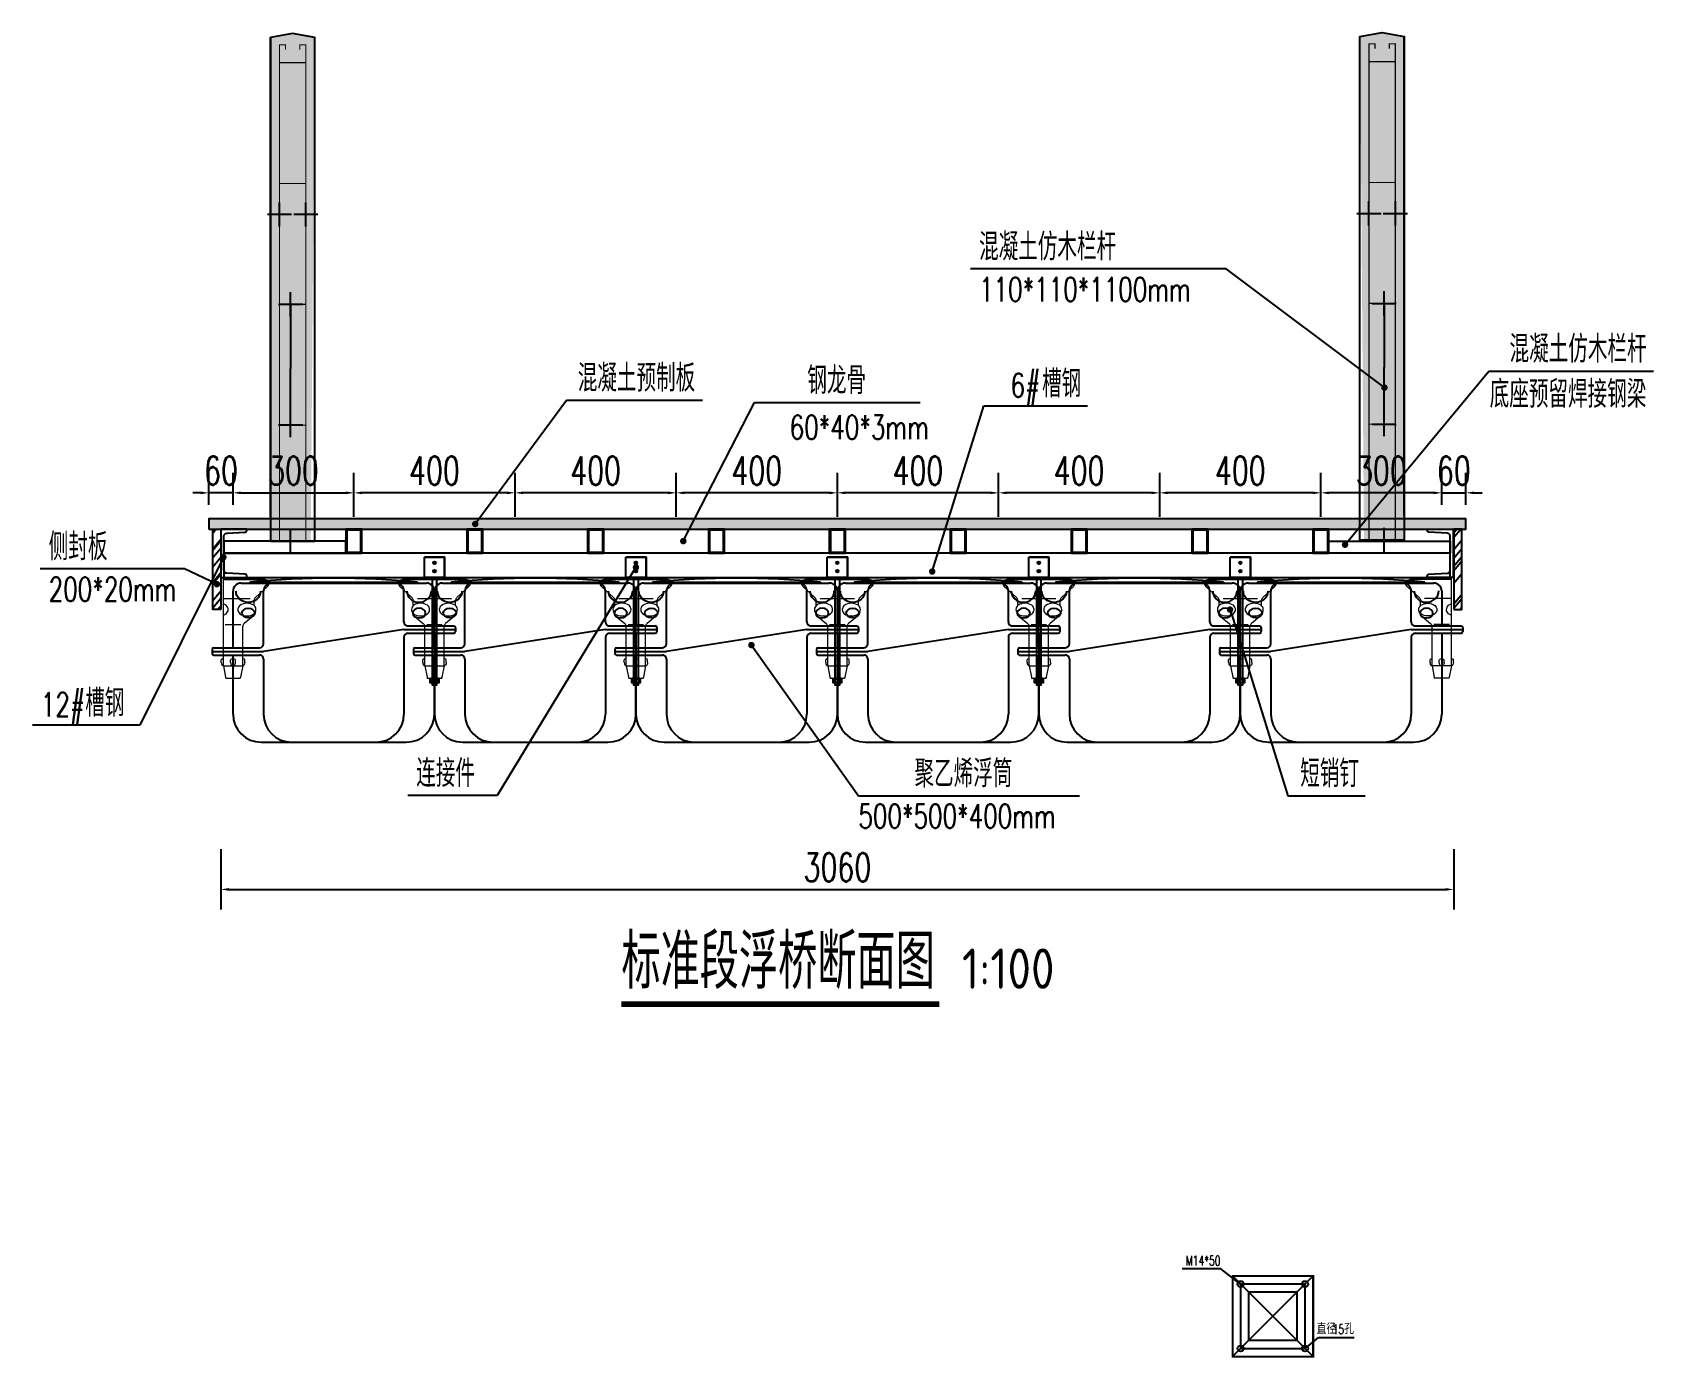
# Model space of a CAD drawing. Extents: x 833816 to 4746262, y -3629782 to -1973088.
# Drawn here: x 940844 to 944867, y -2518297 to -2515008 of the extents above; entities that cross this region are included whole.
import ezdxf

# ---------------------------------------------------------------- set-up
doc = ezdxf.new("R2010")
doc.units = 0
doc.header["$LTSCALE"] = 1000
doc.header["$MEASUREMENT"] = 0
doc.header["$PDMODE"] = 32
for name, color, linetype in [('DIM_LEAD', 3, 'Continuous'), ('DIM_SYMB', 3, 'Continuous'), ('FT', 5, 'Continuous'), ('LM-图案填充', 251, 'Continuous'), ('LM-结构线', 4, 'Continuous'), ('PUB_TEXT', 7, 'Continuous'), ('W-STEEL_FRAME钢架', 3, 'Continuous'), ('W-STEEL_KEEL钢龙骨', 5, 'Continuous'), ('W-WOOD_FLOOR木地板', 30, 'Continuous'), ('塑木板', 32, 'Continuous'), ('短销钉', 253, 'Continuous'), ('螺栓', 146, 'Continuous'), ('道路', 4, 'Continuous')]:
    doc.layers.add(name, color=color, linetype=linetype)
doc.layers.add('伯利恒浮筒', color=5, linetype='Continuous', lineweight=5)
doc.styles.add('_TCH_DIM', font='SIMPLEX', dxfattribs={"bigfont": 'GBCBIG'})
doc.styles.get("Standard").update_dxf_attribs({"font": 'gbenor.shx', "bigfont": 'gbcbig.shx'})
doc.styles.add('STANDARD_T3', font='simplex.shx', dxfattribs={"width": 0.7, "bigfont": 'gbcbig.shx'})
doc.dimstyles.new('W&&20', dxfattribs={"dimtxt": 70, "dimasz": 20, "dimexe": 50, "dimexo": 60, "dimgap": 20, "dimtad": 1, "dimdec": 0, "dimzin": 0, "dimdsep": 46, "dimtxsty": 'STANDARD_T3', "dimcen": 0.09, "dimclrd": 1, "dimclre": 1, "dimclrt": 7, "dimazin": 2, "dimtfac": 1, "dimtdec": 0, "dimtix": 1, "dimtmove": 1, "dimatfit": 3, "dimfxl": 100, "dimtolj": 1, "dimtzin": 0, "dimarcsym": 0})
pattern_1 = [(50, (642795.243, -2465193.486), (25.923532, 93.1234154), [600, -80, 200, -40]), (50, (642848.443, -2465173.486), (-66.465069, 3.554523), [120, -13.2, 240, -30]), (50, (642815.243, -2465159.486), (113.1698317, 176.563952), [320, -56, 160, -40])]

# ---------------------------------------------------------------- blocks, each defined once
blk = doc.blocks.new('blhft')
at = {"layer": 'FT'}
for p, q in [((-250, 234.5), (-250, 375)), ((-230, 395), (230, 395)), ((-208.5, 397), (208.2, 397)), ((-208.5, 397), (-208.5, 395)), ((-174.3, 244.5), (-174.3, 375)), ((174.3, 298.5), (174.3, 375)), ((208.2, 397), (208.2, 395)), ((250, 375), (250, 288.5)), ((184.3, 288.5), (298.1, 288.5)), ((174.3, 279.5), (-174.3, 225.5)), ((174.3, 279.5), (302.1, 279.5)), ((174.3, 260.5), (174.3, 70)), ((184.3, 270.5), (298.1, 270.5)), ((250, 270.5), (250, 70)), ((-302, 225.5), (-174.3, 225.5)), ((-298, 234.5), (-184.3, 234.5)), ((-298, 216.5), (-184.3, 216.5)), ((-250, 70), (-250, 216.5)), ((-174.3, 206.5), (-174.3, 70)), ((-180, 0), (180, 0))]:
    blk.add_line(p, q, dxfattribs=at)
at = {"layer": 'FT', "ltscale": 0.5}
for p, q in [((302.1, 284.5), (302.1, 274.5)), ((-302, 230.5), (-302, 220.5))]:
    blk.add_line(p, q, dxfattribs=at)
at = {"layer": 'FT'}
for centre, radius, start, end in [((-0.2, -1768.5), 2175.5, 84.5043, 95.4957), ((-230, 375), 20, 90, 180), ((-154.3, 375), 20, 90, 180), ((154.3, 375), 20, 0, 90), ((230, 375), 20, 0, 90), ((184.3, 298.5), 10, 180, 270), ((-184.3, 244.5), 10, 270, 0), ((184.3, 260.5), 10, 90, 180), ((298.1, 274.5), 4, 270, 0), ((-298, 220.5), 4, 180, 270), ((-184.3, 206.5), 10, 0, 90), ((-180, 70), 70, 180, 270), ((-104.3, 70), 70, 180, 270), ((104.3, 70), 70, 270, 0), ((180, 70), 70, 270, 0)]:
    blk.add_arc(centre, radius, start, end, dxfattribs=at)
at = {"layer": 'FT', "ltscale": 0.5}
for centre, start, end in [((298.1, 284.5), 0, 90), ((-298, 230.5), 90, 180)]:
    blk.add_arc(centre, 4, start, end, dxfattribs=at)
at = {"layer": 'FT', "extrusion": (0, 0, -1)}
blk.add_ellipse((-212.1, 375), major_axis=(-30.4, 0), ratio=0.921809, start_param=3.141593, end_param=6.283185, dxfattribs=at)
at = {"layer": 'FT'}
blk.add_ellipse((211.9, 375.4), major_axis=(30.4, 0.1), ratio=0.921809, start_param=3.141593, end_param=6.283185, dxfattribs=at)
blk.add_ellipse((-212.1, 320.5), major_axis=(-16, 0), ratio=0.75, dxfattribs=at)
at = {"layer": 'FT', "extrusion": (0, 0, -1)}
blk.add_ellipse((212.1, 320.5), major_axis=(16, 0), ratio=0.75, dxfattribs=at)
blk = doc.blocks.new('dxd')
at = {"layer": '短销钉', "lineweight": 13}
for p, q in [((-79, 244.5), (79, 244.5)), ((-77.5, 244.5), (-77.5, 246.5)), ((-77.5, 246.5), (77.5, 246.5)), ((77.5, 244.5), (77.5, 246.5)), ((-85.7, 227.1), (-55.8, 200.2)), ((85.7, 227.1), (55.8, 200.2)), ((-52.5, 180.1), (-52.5, 192.7)), ((-42.5, 197.2), (42.5, 197.2)), ((52.5, 180.1), (52.5, 192.7)), ((-48.8, 152.9), (-27.7, 135.8)), ((-24, 30), (-24, 128)), ((-19.2, 132.8), (19.2, 132.8)), ((24, 30), (24, 128)), ((48.8, 152.9), (27.7, 135.8)), ((-29, 38.9), (-29, 45)), ((-26, 48), (-24, 48)), ((-6, 39), (-6, 44.3)), ((6, 39), (6, 44.3)), ((26, 48), (24, 48)), ((29, 38.9), (29, 45)), ((-24, 30), (24, 30)), ((-24, 30), (-18.4, 2)), ((-16, 0), (16, 0)), ((24, 30), (18.4, 2))]:
    blk.add_line(p, q, dxfattribs=at)
at = {"layer": '短销钉', "lineweight": 13, "ltscale": 0.1}
for p, q in [((-18.4, 2), (-18, 0)), ((-18, 0), (-16, 0)), ((16, 0), (18, 0)), ((18.4, 2), (18, 0))]:
    blk.add_line(p, q, dxfattribs=at)
at = {"layer": '短销钉', "lineweight": 13}
for centre, radius, start, end in [((-79, 234.5), 10, 90, 228.0009), ((0, -1254.1), 1502.6, 87.0435, 92.9565), ((79, 234.5), 10, 311.9991, 90), ((-43.5, 170), 13.5, 126.5657, 231), ((-62.5, 192.7), 10, 0, 48.0009), ((-34.5, 154.5), 31.4, 56.4166, 122.8531), ((-25.5, 170), 13.5, 308.3696, 51.9011), ((25.5, 170), 13.5, 128.0989, 231.6304), ((34.5, 154.5), 31.3, 57.1287, 123.6019), ((43.5, 170), 13.5, 309, 53.4343), ((62.5, 192.7), 10, 131.9991, 180), ((-42.5, 160.6), 10, 184.1479, 231), ((-34.5, 185.6), 31.4, 236.1381, 303.5569), ((-34, 128), 10, 0, 51), ((34.5, 185.6), 31.4, 236.4385, 303.8665), ((34, 128), 10, 129, 180), ((42.5, 160.6), 10, 309, 355.8521), ((-26, 45), 3, 90, 180), ((-3, 44.3), 3, 115.3769, 180), ((0, 38), 10, 64.6231, 115.3769), ((3, 44.3), 3, 0, 64.6231), ((26, 45), 3, 0, 90), ((-16, 2.5), 2.5, 191.3099, 270), ((16, 2.5), 2.5, 270, 348.6901)]:
    blk.add_arc(centre, radius, start, end, dxfattribs=at)
for centre, major_axis, start_param, end_param in [((-23, 38.9), (0, -9), 4.712389, 6.115737), ((0, 39), (0, 9), 1.570796, 4.712389)]:
    blk.add_ellipse(centre, major_axis=major_axis, ratio=0.666667, start_param=start_param, end_param=end_param, dxfattribs=at)
at = {"layer": '短销钉', "lineweight": 13, "extrusion": (0, 0, -1)}
blk.add_ellipse((23, 38.9), major_axis=(0, -9), ratio=0.666667, start_param=4.712389, end_param=6.115737, dxfattribs=at)
blk = doc.blocks.new('短销固定件正视面')
at = {"layer": '塑木板', "color": 156}
blk.add_lwpolyline([(2149439.3, 351498.7), (2149442.3, 351498.7), (2149489.3, 351498.7), (2149489.3, 351451.7), (2149489.3, 351448.7), (2149439.3, 351448.7)], close=True, dxfattribs=at)
at = {"layer": '塑木板', "color": 5}
blk.add_lwpolyline([(2149489.3, 351448.7), (2149489.3, 351498.7), (2149439.3, 351498.7)], dxfattribs=at)
at = {"layer": '螺栓', "color": 156}
blk.add_lwpolyline([(2149458.3, 351448.7), (2149458.3, 351181.7), (2149470.3, 351181.7), (2149470.3, 351448.7)], dxfattribs=at)
for points in [[(2149453.8, 351196.7), (2149474.8, 351196.7), (2149474.8, 351186.7), (2149453.8, 351186.7)], [(2149455.3, 351198.7), (2149473.3, 351198.7), (2149473.3, 351196.7), (2149455.3, 351196.7)], [(2149458.8, 351196.7), (2149469.8, 351196.7), (2149469.8, 351186.7), (2149458.8, 351186.7)]]:
    blk.add_lwpolyline(points, close=True, dxfattribs=at)
blk = doc.blocks.new('自攻丝正面')
at = {"layer": '塑木板', "color": 0}
blk.add_lwpolyline([(2150142.5, 351486.6), (2150142.5, 351488.4), (2150141.5, 351488.4), (2150141.5, 351486.6), (2150139.7, 351486.6), (2150139.7, 351485.6), (2150141.5, 351485.6), (2150141.5, 351483.9), (2150142.5, 351483.9), (2150142.5, 351485.6), (2150144.3, 351485.6), (2150144.3, 351486.6)], close=True, dxfattribs=at)
blk.add_circle((2150142, 351486.1), 3.25, dxfattribs=at)
blk = doc.blocks.new('短销钉')
at = {"layer": '塑木板'}
h = blk.add_hatch(color=5, dxfattribs=at)
h.dxf.hatch_style = 1
h.paths.add_polyline_path([(-3.3, -13.6, 1), (3.2, -13.6, 1)])
h.paths.add_polyline_path([(2.2, -13.1), (2.2, -14.1), (0.4, -14.1), (0.4, -15.9), (-0.6, -15.9), (-0.6, -14.1), (-2.4, -14.1), (-2.4, -13.1), (-0.6, -13.1), (-0.6, -11.3), (0.4, -11.3), (0.4, -13.1)], flags=16)
h = blk.add_hatch(color=5, dxfattribs=at)
h.dxf.hatch_style = 1
h.paths.add_polyline_path([(2.2, -33.9), (0.4, -33.9), (0.4, -32.1), (-0.6, -32.1), (-0.6, -33.9), (-2.4, -33.9), (-2.4, -34.9), (-0.6, -34.9), (-0.6, -36.7), (0.4, -36.7), (0.4, -34.9), (2.2, -34.9)], flags=16)
h.paths.add_polyline_path([(-3.3, -34.4, 1), (3.2, -34.4, 1)])
at = {"layer": '塑木板', "color": 0}
blk.add_blockref('短销固定件正视面', (-2149464.3, -351498.7), dxfattribs=at)
at = {"layer": '塑木板', "color": 7}
for p in [(-2150142.1, -351499.7), (-2150142.1, -351520.6)]:
    blk.add_blockref('自攻丝正面', p, dxfattribs=at)
blk = doc.blocks.new('龙骨剖面')
at = {"layer": 'W-STEEL_KEEL钢龙骨', "true_color": 0xffffff}
h = blk.add_hatch(dxfattribs=at)
h.set_pattern_fill('金属', scale=5)
h.set_pattern_definition([(45, (-301442.037, 51009.24), (-8.83883476, 8.83883476), []), (45, (-301436.145, 51009.24), (-8.83883476, 8.83883476), [])])
h.paths.add_polyline_path([(20, 30), (-20, 30), (-20, -30), (20, -30)])
h.paths.add_polyline_path([(17.5, -27.5), (-17.5, -27.5), (-17.5, 27.5), (17.5, 27.5)], flags=16)
at = {"layer": 'W-STEEL_KEEL钢龙骨'}
for points in [[(-20, 30), (-20, -30), (20, -30), (20, 30)], [(-17.5, 27.5), (-17.5, -27.5), (17.5, -27.5), (17.5, 27.5)]]:
    blk.add_lwpolyline(points, close=True, dxfattribs=at)
blk = doc.blocks.new('*U13')
at = {"layer": 'W-STEEL_FRAME钢架'}
blk.add_blockref('龙骨剖面', (0, 0), dxfattribs=at)
blk = doc.blocks.new('*U14')
at = {"layer": 'W-STEEL_FRAME钢架', "color": 0, "linetype": 'ByBlock', "lineweight": -2, "transparency": 16777216}
for p in [(-2400, 0), (-2100, 0), (-1800, 0), (-1500, 0), (-1200, 0), (-900, 0), (-600, 0), (-300, 0), (0, 0)]:
    blk.add_blockref('*U13', p, dxfattribs=at)
blk = doc.blocks.new('*D782')
at = {"layer": 'Defpoints', "color": 0, "transparency": 16777216}
for p in [(944041.8, -2516151.1), (944341.8, -2516240.9), (944041.8, -2516270.9)]:
    blk.add_point(p, dxfattribs=at)
at = {"layer": 'W-STEEL_FRAME钢架', "color": 1, "lineweight": -2, "transparency": 16777216}
for p, q in [((944041.8, -2516210.9), (944041.8, -2516101.1)), ((944341.8, -2516180.9), (944341.8, -2516101.1)), ((944321.8, -2516151.1), (944061.8, -2516151.1))]:
    blk.add_line(p, q, dxfattribs=at)
at = {"layer": 'W-STEEL_FRAME钢架', "color": 1, "transparency": 16777216}
for points in [[(944061.8, -2516147.8), (944061.8, -2516154.5), (944041.8, -2516151.1)], [(944321.8, -2516147.8), (944321.8, -2516154.5), (944341.8, -2516151.1)]]:
    blk.add_solid(points, dxfattribs=at)
at = {"layer": 'W-STEEL_FRAME钢架', "color": 7, "transparency": 16777216, "insert": (944191.8, -2516096.1), "char_height": 70, "attachment_point": 5, "style": 'STANDARD_T3'}
blk.add_mtext('\\A1;300', dxfattribs=at)
blk = doc.blocks.new('*D35')
at = {"layer": 'Defpoints', "color": 0, "transparency": 16777216}
for p in [(943641.8, -2516151.1), (943641.8, -2516270.9), (944041.8, -2516270.9)]:
    blk.add_point(p, dxfattribs=at)
at = {"layer": 'W-STEEL_FRAME钢架', "color": 1, "lineweight": -2, "transparency": 16777216}
for p, q in [((943641.8, -2516210.9), (943641.8, -2516101.1)), ((944041.8, -2516210.9), (944041.8, -2516101.1)), ((944021.8, -2516151.1), (943661.8, -2516151.1))]:
    blk.add_line(p, q, dxfattribs=at)
at = {"layer": 'W-STEEL_FRAME钢架', "color": 1, "transparency": 16777216}
for points in [[(943661.8, -2516147.8), (943661.8, -2516154.5), (943641.8, -2516151.1)], [(944021.8, -2516147.8), (944021.8, -2516154.5), (944041.8, -2516151.1)]]:
    blk.add_solid(points, dxfattribs=at)
at = {"layer": 'W-STEEL_FRAME钢架', "color": 7, "transparency": 16777216, "insert": (943841.8, -2516096.1), "char_height": 70, "attachment_point": 5, "style": 'STANDARD_T3'}
blk.add_mtext('\\A1;400', dxfattribs=at)
blk = doc.blocks.new('*D30')
at = {"layer": 'Defpoints', "color": 0, "transparency": 16777216}
for p in [(943241.8, -2516151.1), (943241.8, -2516270.9), (943641.8, -2516270.9)]:
    blk.add_point(p, dxfattribs=at)
at = {"layer": 'W-STEEL_FRAME钢架', "color": 1, "lineweight": -2, "transparency": 16777216}
for p, q in [((943241.8, -2516210.9), (943241.8, -2516101.1)), ((943641.8, -2516210.9), (943641.8, -2516101.1)), ((943621.8, -2516151.1), (943261.8, -2516151.1))]:
    blk.add_line(p, q, dxfattribs=at)
at = {"layer": 'W-STEEL_FRAME钢架', "color": 1, "transparency": 16777216}
for points in [[(943261.8, -2516147.8), (943261.8, -2516154.5), (943241.8, -2516151.1)], [(943621.8, -2516147.8), (943621.8, -2516154.5), (943641.8, -2516151.1)]]:
    blk.add_solid(points, dxfattribs=at)
at = {"layer": 'W-STEEL_FRAME钢架', "color": 7, "transparency": 16777216, "insert": (943441.8, -2516096.1), "char_height": 70, "attachment_point": 5, "style": 'STANDARD_T3'}
blk.add_mtext('\\A1;400', dxfattribs=at)
blk = doc.blocks.new('*D31')
at = {"layer": 'Defpoints', "color": 0, "transparency": 16777216}
for p in [(942841.8, -2516151.1), (942841.8, -2516270.9), (943241.8, -2516270.9)]:
    blk.add_point(p, dxfattribs=at)
at = {"layer": 'W-STEEL_FRAME钢架', "color": 1, "lineweight": -2, "transparency": 16777216}
for p, q in [((942841.8, -2516210.9), (942841.8, -2516101.1)), ((943241.8, -2516210.9), (943241.8, -2516101.1)), ((943221.8, -2516151.1), (942861.8, -2516151.1))]:
    blk.add_line(p, q, dxfattribs=at)
at = {"layer": 'W-STEEL_FRAME钢架', "color": 1, "transparency": 16777216}
for points in [[(942861.8, -2516147.8), (942861.8, -2516154.5), (942841.8, -2516151.1)], [(943221.8, -2516147.8), (943221.8, -2516154.5), (943241.8, -2516151.1)]]:
    blk.add_solid(points, dxfattribs=at)
at = {"layer": 'W-STEEL_FRAME钢架', "color": 7, "transparency": 16777216, "insert": (943041.8, -2516096.1), "char_height": 70, "attachment_point": 5, "style": 'STANDARD_T3'}
blk.add_mtext('\\A1;400', dxfattribs=at)
blk = doc.blocks.new('*D32')
at = {"layer": 'Defpoints', "color": 0, "transparency": 16777216}
for p in [(942441.8, -2516151.1), (942441.8, -2516270.9), (942841.8, -2516270.9)]:
    blk.add_point(p, dxfattribs=at)
at = {"layer": 'W-STEEL_FRAME钢架', "color": 1, "lineweight": -2, "transparency": 16777216}
for p, q in [((942441.8, -2516210.9), (942441.8, -2516101.1)), ((942841.8, -2516210.9), (942841.8, -2516101.1)), ((942821.8, -2516151.1), (942461.8, -2516151.1))]:
    blk.add_line(p, q, dxfattribs=at)
at = {"layer": 'W-STEEL_FRAME钢架', "color": 1, "transparency": 16777216}
for points in [[(942461.8, -2516147.8), (942461.8, -2516154.5), (942441.8, -2516151.1)], [(942821.8, -2516147.8), (942821.8, -2516154.5), (942841.8, -2516151.1)]]:
    blk.add_solid(points, dxfattribs=at)
at = {"layer": 'W-STEEL_FRAME钢架', "color": 7, "transparency": 16777216, "insert": (942641.8, -2516096.1), "char_height": 70, "attachment_point": 5, "style": 'STANDARD_T3'}
blk.add_mtext('\\A1;400', dxfattribs=at)
blk = doc.blocks.new('*D33')
at = {"layer": 'Defpoints', "color": 0, "transparency": 16777216}
for p in [(942041.8, -2516151.1), (942041.8, -2516270.9), (942441.8, -2516270.9)]:
    blk.add_point(p, dxfattribs=at)
at = {"layer": 'W-STEEL_FRAME钢架', "color": 1, "lineweight": -2, "transparency": 16777216}
for p, q in [((942041.8, -2516210.9), (942041.8, -2516101.1)), ((942441.8, -2516210.9), (942441.8, -2516101.1)), ((942421.8, -2516151.1), (942061.8, -2516151.1))]:
    blk.add_line(p, q, dxfattribs=at)
at = {"layer": 'W-STEEL_FRAME钢架', "color": 1, "transparency": 16777216}
for points in [[(942061.8, -2516147.8), (942061.8, -2516154.5), (942041.8, -2516151.1)], [(942421.8, -2516147.8), (942421.8, -2516154.5), (942441.8, -2516151.1)]]:
    blk.add_solid(points, dxfattribs=at)
at = {"layer": 'W-STEEL_FRAME钢架', "color": 7, "transparency": 16777216, "insert": (942241.8, -2516096.1), "char_height": 70, "attachment_point": 5, "style": 'STANDARD_T3'}
blk.add_mtext('\\A1;400', dxfattribs=at)
blk = doc.blocks.new('*D34')
at = {"layer": 'Defpoints', "color": 0, "transparency": 16777216}
for p in [(941641.8, -2516151.1), (941641.8, -2516270.9), (942041.8, -2516270.9)]:
    blk.add_point(p, dxfattribs=at)
at = {"layer": 'W-STEEL_FRAME钢架', "color": 1, "lineweight": -2, "transparency": 16777216}
for p, q in [((941641.8, -2516210.9), (941641.8, -2516101.1)), ((942041.8, -2516210.9), (942041.8, -2516101.1)), ((942021.8, -2516151.1), (941661.8, -2516151.1))]:
    blk.add_line(p, q, dxfattribs=at)
at = {"layer": 'W-STEEL_FRAME钢架', "color": 1, "transparency": 16777216}
for points in [[(941661.8, -2516147.8), (941661.8, -2516154.5), (941641.8, -2516151.1)], [(942021.8, -2516147.8), (942021.8, -2516154.5), (942041.8, -2516151.1)]]:
    blk.add_solid(points, dxfattribs=at)
at = {"layer": 'W-STEEL_FRAME钢架', "color": 7, "transparency": 16777216, "insert": (941841.8, -2516096.1), "char_height": 70, "attachment_point": 5, "style": 'STANDARD_T3'}
blk.add_mtext('\\A1;400', dxfattribs=at)
blk = doc.blocks.new('地板剖面')
at = {"layer": 'W-WOOD_FLOOR木地板'}
h = blk.add_hatch(dxfattribs=at)
h.set_pattern_fill('混凝土', color=256, scale=5)
h.set_pattern_definition([(50, (0, 0), (35.863, -3.1376), [3.75, -41.25]), (355, (0, 0), (-6.93757, 37.6096), [3, -33]), (100.4514, (2.99, -0.26), (28.92547, 34.47198), [3.187, -35.0571]), (46.1842, (0, 10), (53.36205, -8.27595), [5.625, -61.875]), (96.6356, (4.447, 9.31), (46.7331, 48.7059), [4.7805, -52.58565]), (351.1842, (0, 10), (46.7331, 48.7059), [4.5, -49.5]), (21, (5, 7.5), (29.84535, -20.13094), [3.75, -41.25]), (326, (5, 7.5), (12.16577, 36.2575), [3, -33]), (71.4514, (7.487, 5.822), (42.01113, 16.12652), [3.187, -35.0571]), (37.5, (0, 0), (0.607993, 16.64469), [0, -32.6, 0, -33.5, 0, -33.125]), (7.5, (0, 0), (13.15348, 19.72059), [0, -19.1, 0, -31.85, 0, -12.625]), (327.5, (-11.15, 0), (26.69112, -1.127744), [0, -12.5, 0, -39, 0, -51.75]), (317.5, (-16.15, 0), (29.1593, 5.00525), [0, -16.25, 0, -25.9, 0, -36.75])])
h.paths.add_polyline_path([(2990, -12.5), (2990, 12.5), (-130, 12.5), (-130, -12.5)])
blk.add_lwpolyline([(-130, -12.5), (2990, -12.5), (2990, 12.5), (-130, 12.5)], close=True, dxfattribs=at)
blk = doc.blocks.new('*D783')
at = {"layer": 'Defpoints', "color": 0, "transparency": 16777216}
for p in [(941641.8, -2516151.1), (941341.9, -2516240.9), (941641.8, -2516270.9)]:
    blk.add_point(p, dxfattribs=at)
at = {"layer": '短销钉', "color": 1, "lineweight": -2, "transparency": 16777216}
for p, q in [((941341.9, -2516180.9), (941341.9, -2516101.1)), ((941641.8, -2516210.9), (941641.8, -2516101.1)), ((941361.9, -2516151.1), (941621.8, -2516151.1))]:
    blk.add_line(p, q, dxfattribs=at)
at = {"layer": '短销钉', "color": 1, "transparency": 16777216}
for points in [[(941361.9, -2516147.8), (941361.9, -2516154.5), (941341.9, -2516151.1)], [(941621.8, -2516147.8), (941621.8, -2516154.5), (941641.8, -2516151.1)]]:
    blk.add_solid(points, dxfattribs=at)
at = {"layer": '短销钉', "color": 7, "transparency": 16777216, "insert": (941491.9, -2516096.1), "char_height": 70, "attachment_point": 5, "style": 'STANDARD_T3'}
blk.add_mtext('\\A1;300', dxfattribs=at)
blk = doc.blocks.new('*D784')
at = {"layer": 'Defpoints', "color": 0, "transparency": 16777216}
for p in [(941281.8, -2516151.1), (941281.8, -2516240.9), (941341.9, -2516240.9)]:
    blk.add_point(p, dxfattribs=at)
at = {"layer": '短销钉', "color": 1, "lineweight": -2, "transparency": 16777216}
for p, q in [((941281.8, -2516180.9), (941281.8, -2516101.1)), ((941341.9, -2516180.9), (941341.9, -2516101.1)), ((941261.8, -2516151.1), (941241.8, -2516151.1)), ((941341.9, -2516151.1), (941281.8, -2516151.1)), ((941361.9, -2516151.1), (941381.9, -2516151.1))]:
    blk.add_line(p, q, dxfattribs=at)
at = {"layer": '短销钉', "color": 1, "transparency": 16777216}
for points in [[(941261.8, -2516147.8), (941261.8, -2516154.5), (941281.8, -2516151.1)], [(941361.9, -2516147.8), (941361.9, -2516154.5), (941341.9, -2516151.1)]]:
    blk.add_solid(points, dxfattribs=at)
at = {"layer": '短销钉', "color": 7, "transparency": 16777216, "insert": (941311.9, -2516096.1), "char_height": 70, "attachment_point": 5, "style": 'STANDARD_T3'}
blk.add_mtext('\\A1;60', dxfattribs=at)
blk = doc.blocks.new('*D785')
at = {"layer": 'Defpoints', "color": 0, "transparency": 16777216}
for p in [(944401.8, -2516151.1), (944341.8, -2516240.9), (944401.8, -2516240.9)]:
    blk.add_point(p, dxfattribs=at)
at = {"layer": '短销钉', "color": 1, "lineweight": -2, "transparency": 16777216}
for p, q in [((944341.8, -2516180.9), (944341.8, -2516101.1)), ((944401.8, -2516180.9), (944401.8, -2516101.1)), ((944321.8, -2516151.1), (944301.8, -2516151.1)), ((944341.8, -2516151.1), (944401.8, -2516151.1)), ((944421.8, -2516151.1), (944441.8, -2516151.1))]:
    blk.add_line(p, q, dxfattribs=at)
at = {"layer": '短销钉', "color": 1, "transparency": 16777216}
for points in [[(944321.8, -2516147.8), (944321.8, -2516154.5), (944341.8, -2516151.1)], [(944421.8, -2516147.8), (944421.8, -2516154.5), (944401.8, -2516151.1)]]:
    blk.add_solid(points, dxfattribs=at)
at = {"layer": '短销钉', "color": 7, "transparency": 16777216, "insert": (944371.8, -2516096.1), "char_height": 70, "attachment_point": 5, "style": 'STANDARD_T3'}
blk.add_mtext('\\A1;60', dxfattribs=at)
blk = doc.blocks.new('半销钉')
at = {"layer": '短销钉', "lineweight": 13}
for p, q in [((-24, 30), (-24, 248.3)), ((-24, 246.5), (77.5, 246.5)), ((-24, 244.5), (79, 244.5)), ((77.5, 244.5), (77.5, 246.5)), ((85.7, 227.1), (55.8, 200.2)), ((-24, 197.2), (42.5, 197.2)), ((52.5, 180.1), (52.5, 192.7)), ((-19.2, 132.8), (19.2, 132.8)), ((24, 30), (24, 128)), ((48.8, 152.9), (27.7, 135.8)), ((-29, 38.9), (-29, 45)), ((-26, 48), (-24, 48)), ((-6, 39), (-6, 44.3)), ((6, 39), (6, 44.3)), ((26, 48), (24, 48)), ((29, 38.9), (29, 45)), ((-24, 30), (24, 30)), ((-24, 30), (-18.4, 2)), ((-16, 0), (16, 0)), ((24, 30), (18.4, 2))]:
    blk.add_line(p, q, dxfattribs=at)
at = {"layer": '短销钉', "lineweight": 13, "ltscale": 0.1}
for p, q in [((-18.4, 2), (-18, 0)), ((-18, 0), (-16, 0)), ((16, 0), (18, 0)), ((18.4, 2), (18, 0))]:
    blk.add_line(p, q, dxfattribs=at)
at = {"layer": '短销钉', "lineweight": 13}
for centre, radius, start, end in [((0, -1254.1), 1502.6, 87.0435, 90.9152), ((79, 234.5), 10, 311.9991, 90), ((-34.5, 154.5), 31.4, 56.4166, 70.4003), ((-25.5, 170), 13.5, 308.3696, 51.9011), ((25.5, 170), 13.5, 128.0989, 231.6304), ((34.5, 154.5), 31.3, 57.1287, 123.6019), ((43.5, 170), 13.5, 309, 53.4343), ((62.5, 192.7), 10, 131.9991, 180), ((-34.5, 185.6), 31.4, 289.4998, 303.5569), ((34.5, 185.6), 31.4, 236.4385, 303.8665), ((34, 128), 10, 129, 180), ((42.5, 160.6), 10, 309, 355.8521), ((-26, 45), 3, 90, 180), ((-3, 44.3), 3, 115.3769, 180), ((0, 38), 10, 64.6231, 115.3769), ((3, 44.3), 3, 0, 64.6231), ((26, 45), 3, 0, 90), ((-16, 2.5), 2.5, 191.3099, 270), ((16, 2.5), 2.5, 270, 348.6901)]:
    blk.add_arc(centre, radius, start, end, dxfattribs=at)
for centre, major_axis, start_param, end_param in [((-23, 38.9), (0, -9), 4.712389, 6.115737), ((0, 39), (0, 9), 1.570796, 4.712389)]:
    blk.add_ellipse(centre, major_axis=major_axis, ratio=0.666667, start_param=start_param, end_param=end_param, dxfattribs=at)
at = {"layer": '短销钉', "lineweight": 13, "extrusion": (0, 0, -1)}
blk.add_ellipse((23, 38.9), major_axis=(0, -9), ratio=0.666667, start_param=4.712389, end_param=6.115737, dxfattribs=at)
blk = doc.blocks.new('*D410')
at = {"layer": 'Defpoints', "color": 0, "transparency": 16777216}
for p in [(941311.8, -2516220.9), (944371.8, -2516220.9), (944371.8, -2517135.4)]:
    blk.add_point(p, dxfattribs=at)
at = {"layer": 'W-STEEL_FRAME钢架', "color": 1, "lineweight": -2, "transparency": 16777216}
for p, q in [((941311.8, -2517035.4), (941311.8, -2517185.4)), ((944371.8, -2517035.4), (944371.8, -2517185.4)), ((941331.8, -2517135.4), (944351.8, -2517135.4))]:
    blk.add_line(p, q, dxfattribs=at)
at = {"layer": 'W-STEEL_FRAME钢架', "color": 1, "transparency": 16777216}
for points in [[(941331.8, -2517132.1), (941331.8, -2517138.8), (941311.8, -2517135.4)], [(944351.8, -2517132.1), (944351.8, -2517138.8), (944371.8, -2517135.4)]]:
    blk.add_solid(points, dxfattribs=at)
at = {"layer": 'W-STEEL_FRAME钢架', "color": 7, "transparency": 16777216, "insert": (942841.8, -2517080.4), "char_height": 70, "attachment_point": 5, "style": 'STANDARD_T3'}
blk.add_mtext('\\A1;3060', dxfattribs=at)
blk = doc.blocks.new('A$Cf6ffb02f')
at = {"layer": 'W-STEEL_FRAME钢架'}
blk.add_lwpolyline([(64.5, 120), (0, 120), (0, 0), (64.5, 0), (64.5, 3.2, 0.398895), (60.2, 7.7), (14.6, 10.1, -0.398895), (7.5, 17.6), (7.5, 102.4, -0.398895), (14.6, 109.9), (60.2, 112.3, 0.398895), (64.5, 116.8)], format="xyb", close=True, dxfattribs=at)

msp = doc.modelspace()

# ---------------------------------------------------------------- hatches: boundary and pattern name
at = {"layer": 'LM-图案填充'}
h = msp.add_hatch(dxfattribs=at)
h.set_pattern_fill('AR-CONC', color=256, scale=20, style=0)
h.set_pattern_definition([(50, (944148.847, -2516268.347), (36.4369, -3.1878), [3.81, -41.91]), (355, (944148.847, -2516268.347), (-7.0486, 38.2113), [3.048, -33.528]), (100.451, (944151.883, -2516268.613), (29.3885, 35.0233), [3.238, -35.618]), (46.184, (944148.847, -2516258.187), (54.2158, -8.4085), [5.715, -62.865]), (96.6356, (944153.365, -2516258.89), (47.4808, 49.485), [4.857, -53.427]), (351.184, (944148.847, -2516258.187), (47.481, 49.485), [4.572, -50.292]), (21, (944153.927, -2516260.727), (30.323, -20.4531), [3.81, -41.91]), (326, (944153.927, -2516260.727), (12.3604, 36.8376), [3.048, -33.528]), (71.4514, (944156.454, -2516262.43), (42.6833, 16.3846), [3.238, -35.618]), (37.5, (944148.847, -2516268.347), (0.61772, 16.91101), [0, -33.1216, 0, -34.036, 0, -33.655]), (7.5, (944148.847, -2516268.347), (13.36393, 20.03611), [0, -19.4056, 0, -32.3596, 0, -12.827]), (327.5, (944137.519, -2516268.347), (27.11812, -1.14575), [0, -12.7, 0, -39.624, 0, -52.578]), (317.5, (944132.439, -2516268.347), (29.62584, 5.0853), [0, -16.51, 0, -26.3144, 0, -37.338])])
h.paths.add_polyline_path([(944248.8, -2515008.3), (944248.8, -2515018.3), (944193.8, -2515008.3), (944138.8, -2515018.3), (944148.8, -2516268.3), (944248.8, -2516268.3)])
h = msp.add_hatch(dxfattribs=at)
h.set_pattern_fill('AR-CONC', color=256, scale=20, style=0)
h.set_pattern_definition([(50, (944148.847, -2516270.91), (36.43693, -3.18782), [3.81, -41.91]), (355, (944148.847, -2516270.91), (-7.04857, 38.21133), [3.048, -33.528]), (100.451, (944151.883, -2516271.176), (29.3885, 35.02334), [3.238, -35.618]), (46.1842, (944148.847, -2516260.75), (54.2158, -8.40847), [5.715, -62.865]), (96.6356, (944153.365, -2516261.45), (47.48085, 49.4851), [4.857, -53.427]), (351.184, (944148.847, -2516260.75), (47.4809, 49.485), [4.572, -50.292]), (21, (944153.927, -2516263.29), (30.32298, -20.4531), [3.81, -41.91]), (326, (944153.927, -2516263.29), (12.3604, 36.8376), [3.048, -33.528]), (71.4514, (944156.454, -2516264.995), (42.6833, 16.38457), [3.238, -35.618]), (37.5, (944148.847, -2516270.91), (0.61772, 16.91101), [0, -33.1216, 0, -34.036, 0, -33.655]), (7.5, (944148.847, -2516270.91), (13.36393, 20.03611), [0, -19.4056, 0, -32.3596, 0, -12.827]), (327.5, (944137.519, -2516270.91), (27.11812, -1.14575), [0, -12.7, 0, -39.624, 0, -52.578]), (317.5, (944132.439, -2516270.91), (29.62584, 5.0853), [0, -16.51, 0, -26.3144, 0, -37.338])])
h.paths.add_polyline_path([(941434.8, -2515010.9), (941434.8, -2515020.9), (941489.8, -2515010.9), (941544.8, -2515020.9), (941534.8, -2516270.9), (941434.8, -2516270.9)])
at = {"layer": 'W-WOOD_FLOOR木地板'}
h = msp.add_hatch(dxfattribs=at)
h.set_pattern_fill('木材', color=256, scale=10)
h.set_pattern_definition(pattern_1)
h.paths.add_polyline_path([(941311.9, -2516240.9), (941291.9, -2516240.9), (941291.9, -2516440.9), (941311.9, -2516440.9)])
h = msp.add_hatch(dxfattribs=at)
h.set_pattern_fill('木材', color=256, scale=10)
h.set_pattern_definition(pattern_1)
h.paths.add_polyline_path([(944391.8, -2516240.9), (944371.8, -2516240.9), (944371.8, -2516300.9), (944371.8, -2516440.9), (944391.8, -2516440.9)])

# ---------------------------------------------------------------- linework, layer by layer
for p, q in [((943822.6, -2518094.9), (944022.6, -2518294.9)), ((943822.6, -2518294.9), (944022.6, -2518094.9))]:
    msp.add_line(p, q)
for centre in [(943842.6, -2518114.9), (944002.6, -2518114.9), (943842.6, -2518274.9), (944002.6, -2518274.9)]:
    msp.add_circle(centre, 7.5)
at = {"layer": 'DIM_LEAD'}
for p, q in [((941457.1, -2515490.1), (941457.1, -2515430.1)), ((941522.6, -2515490.1), (941522.6, -2515430.1)), ((944161.1, -2515487.5), (944161.1, -2515427.5)), ((944226.6, -2515487.5), (944226.6, -2515427.5)), ((941487.1, -2515460.1), (941427.1, -2515460.1)), ((941552.6, -2515460.1), (941492.6, -2515460.1)), ((944131.1, -2515457.5), (944191.1, -2515457.5)), ((944196.6, -2515457.5), (944256.6, -2515457.5)), ((943807, -2515595.4), (943172.4, -2515595.4)), ((944199.6, -2515890), (943807, -2515595.4)), ((941484.8, -2515713.3), (941484.8, -2515653.3)), ((944198.8, -2515710.8), (944198.8, -2515650.8)), ((941514.8, -2515683.3), (941454.8, -2515683.3)), ((941484.8, -2515683.3), (941484.8, -2515842.4)), ((944168.8, -2515680.8), (944228.8, -2515680.8)), ((944198.8, -2515680.8), (944198.8, -2515839.8)), ((941484.8, -2515983.3), (941484.8, -2515842.4)), ((944101.7, -2516279.7), (944458.4, -2515849)), ((944198.8, -2515980.8), (944198.8, -2515839.8)), ((944458.4, -2515849), (944867.5, -2515849)), ((941943, -2516228.4), (942169.1, -2515921)), ((942169.1, -2515921), (942507.3, -2515921)), ((942459.3, -2516270.9), (942635.9, -2515927.1)), ((942635.9, -2515927.1), (943047.1, -2515927.1)), ((943077, -2516346.6), (943205.4, -2515935)), ((943205.4, -2515935), (943462.2, -2515935)), ((941484.8, -2516013.3), (941484.8, -2515953.3)), ((944198.8, -2516010.8), (944198.8, -2515950.8)), ((941514.8, -2515983.3), (941454.8, -2515983.3)), ((944168.8, -2515980.8), (944228.8, -2515980.8)), ((941484.8, -2516300.9), (941484.8, -2516240.9)), ((944198.8, -2516298.3), (944198.8, -2516238.3)), ((941514.8, -2516270.9), (941454.8, -2516270.9)), ((944168.8, -2516268.3), (944228.8, -2516268.3)), ((941317.8, -2516310.9), (941110.5, -2516727.4)), ((942341.8, -2516335.9), (941997.5, -2516902)), ((941221.1, -2516339.5), (940863.4, -2516339.5)), ((941301.9, -2516377.8), (941221.1, -2516339.5)), ((943816.3, -2516440.9), (943959.6, -2516903)), ((942628.4, -2516528.9), (942893.8, -2516902.8)), ((941110.5, -2516727.4), (940844, -2516727.4)), ((941997.5, -2516902), (941775.5, -2516902)), ((942893.8, -2516902.8), (943443, -2516902.8)), ((943959.6, -2516903), (944151.5, -2516903)), ((943793.4, -2518077.2), (943697.9, -2518077.2)), ((943842.6, -2518114.9), (943793.4, -2518077.2)), ((944002.6, -2518274.9), (944035.5, -2518247.5)), ((944035.5, -2518247.5), (944124.7, -2518247.5))]:
    msp.add_line(p, q, dxfattribs=at)
for points, const_width in [([(944202.8, -2515892.4, 1), (944196.4, -2515887.6, 1)], 8), ([(941940.6, -2516231.6, 1), (941945.4, -2516225.2, 1)], 8), ([(942457.5, -2516274.5, 1), (942461.2, -2516267.4, 1)], 8), ([(944099.1, -2516282.8, 1), (944104.2, -2516276.7, 1)], 8), ([(941319.6, -2516307.3, 1), (941316.1, -2516314.5, 1)], 8), ([(942343.9, -2516332.5, 1), (942339.8, -2516339.3, 1)], 8), ([(941305.5, -2516379.5, 1), (941298.3, -2516376.1, 1)], 8), ([(943075.8, -2516350.4, 1), (943078.2, -2516342.8, 1)], 8), ([(943815.2, -2516437.1, 1), (943817.5, -2516444.7, 1)], 8), ([(942626.1, -2516525.7, 1), (942630.8, -2516532.2, 1)], 8), ([(943843.9, -2518115.9, 1), (943841.3, -2518113.9, 1)], 3.2), ([(944001.4, -2518275.9, 1), (944003.8, -2518273.9, 1)], 3.2)]:
    msp.add_lwpolyline(points, format="xyb", close=True, dxfattribs=dict(at, const_width=const_width))
at = {"layer": 'DIM_SYMB', "const_width": 14}
msp.add_lwpolyline([(942305.8, -2517420.5), (943094.9, -2517420.5)], dxfattribs=at)
at = {"layer": 'LM-结构线'}
for points in [[(944138.8, -2515108.3), (944138.8, -2515018.3), (944138.8, -2515018.3), (944193.8, -2515008.3), (944248.8, -2515018.3), (944248.8, -2515108.3)], [(941544.8, -2515110.9), (941544.8, -2515020.9), (941544.8, -2515020.9), (941489.8, -2515010.9), (941434.8, -2515020.9), (941434.8, -2515110.9)], [(941434.8, -2516210.9), (941434.8, -2515020.9)], [(941434.8, -2515020.9), (941434.8, -2516270.9), (941544.8, -2516270.9), (941544.8, -2515020.9)], [(941544.8, -2516210.9), (941544.8, -2515020.9)], [(944138.8, -2516208.3), (944138.8, -2515018.3)], [(944248.8, -2515018.3), (944248.8, -2516268.3), (944138.8, -2516268.3), (944138.8, -2515018.3)], [(944248.8, -2516208.3), (944248.8, -2515018.3)]]:
    msp.add_lwpolyline(points, dxfattribs=at)
at = {"layer": 'W-STEEL_FRAME钢架'}
for points in [[(941621.8, -2516270.9), (941319.4, -2516270.9), (941319.4, -2516300.9), (941621.8, -2516300.9)], [(944061.8, -2516270.9), (944362.7, -2516270.9), (944362.7, -2516300.9), (944061.8, -2516300.9)], [(941319.4, -2516360.9), (944362.7, -2516360.9), (944362.7, -2516300.9), (941319.4, -2516300.9)]]:
    msp.add_lwpolyline(points, close=True, dxfattribs=at)
at = {"layer": 'W-WOOD_FLOOR木地板'}
for points in [[(941311.9, -2516440.9), (941291.9, -2516440.9), (941291.9, -2516240.9), (941311.9, -2516240.9)], [(944371.8, -2516440.9), (944391.8, -2516440.9), (944391.8, -2516240.9), (944371.8, -2516240.9)]]:
    msp.add_lwpolyline(points, close=True, dxfattribs=at)
at = {"layer": '道路', "color": 1}
for points, const_width in [([(941457.1, -2516270.9), (941457.1, -2515039.2), (941472.1, -2515039.2), (941472.1, -2515051.2)], 3), ([(941522.6, -2516270.9), (941522.6, -2515039.2), (941507.6, -2515039.2), (941507.6, -2515051.2)], 3), ([(944161.1, -2516268.3), (944161.1, -2515036.6), (944176.1, -2515036.6), (944176.1, -2515048.6)], 3), ([(944226.6, -2516268.3), (944226.6, -2515036.6), (944211.6, -2515036.6), (944211.6, -2515048.6)], 3), ([(941522.6, -2515083.3), (941457.1, -2515083.3)], 3), ([(944161.1, -2515080.8), (944226.6, -2515080.8)], 3), ([(941522.6, -2515383.3), (941457.1, -2515383.3)], 3), ([(944161.1, -2515380.8), (944226.6, -2515380.8)], 3), ([(941522.6, -2515683.3), (941457.1, -2515683.3)], 3), ([(944161.1, -2515680.8), (944226.6, -2515680.8)], 3), ([(941522.6, -2515983.3), (941457.1, -2515983.3)], 3), ([(944161.1, -2515980.8), (944226.6, -2515980.8)], 3), ([(941544.8, -2516270.9), (941434.8, -2516270.9)], 5), ([(944138.8, -2516268.3), (944248.8, -2516268.3)], 5)]:
    msp.add_lwpolyline(points, dxfattribs=dict(at, const_width=const_width))
at = {"layer": '道路', "color": 2, "const_width": 5}
msp.add_lwpolyline([(943822.6, -2518294.9), (944022.6, -2518294.9), (944022.6, -2518094.9), (943822.6, -2518094.9)], close=True, dxfattribs=at)
at = {"layer": '道路', "color": 1}
msp.add_lwpolyline([(943842.6, -2518274.9), (944002.6, -2518274.9), (944002.6, -2518114.9), (943842.6, -2518114.9)], close=True, dxfattribs=at)
at = {"layer": '道路', "color": 1, "const_width": 5}
msp.add_lwpolyline([(943862.6, -2518254.9), (943982.6, -2518254.9), (943982.6, -2518134.9), (943862.6, -2518134.9)], close=True, dxfattribs=at)

# ---------------------------------------------------------------- block references
msp.add_blockref('A$Cf6ffb02f', (941311.9, -2516360.9))
at = {"xscale": -1}
msp.add_blockref('A$Cf6ffb02f', (944370.2, -2516360.9), dxfattribs=at)
at = {"layer": 'W-STEEL_FRAME钢架'}
for name, p in [('地板剖面', (941411.8, -2516228.4)), ('*U14', (944041.8, -2516270.9)), ('短销钉', (941841.8, -2516310.9)), ('短销钉', (942341.8, -2516310.9)), ('短销钉', (942841.8, -2516310.9)), ('短销钉', (943341.8, -2516310.9)), ('短销钉', (943841.8, -2516310.9))]:
    msp.add_blockref(name, p, dxfattribs=at)
at = {"layer": '伯利恒浮筒'}
for p in [(941591.8, -2516770.1), (942091.8, -2516770.1), (942591.8, -2516770.1), (943091.8, -2516770.1), (943591.8, -2516770.1), (944091.8, -2516770.1)]:
    msp.add_blockref('blhft', p, dxfattribs=at)
at = {"layer": '塑木板', "color": 0}
msp.add_blockref('半销钉', (941341.8, -2516610.9), dxfattribs=at)
at = {"layer": '塑木板', "color": 0, "xscale": -1}
msp.add_blockref('半销钉', (944341.6, -2516610.9), dxfattribs=at)
at = {"layer": '短销钉'}
for p in [(941841.8, -2516610.9), (942341.8, -2516610.9), (942841.8, -2516610.9), (943341.8, -2516610.9), (943841.8, -2516610.9)]:
    msp.add_blockref('dxd', p, dxfattribs=at)

# ---------------------------------------------------------------- texts
at = {"layer": 'PUB_TEXT', "color": 7, "style": '_TCH_DIM'}
for s, height, p in [('混凝土仿木栏杆', 67.52, (943193.4, -2515574.4)), ('混凝土仿木栏杆', 67.52, (944509.9, -2515828)), ('混凝土预制板', 67.52, (942197.3, -2515900)), ('钢龙骨', 67.52, (942767.2, -2515906.1)), ('槽钢', 67.52, (943349.7, -2515914)), ('底座预留焊接钢梁', 67.52, (944460.7, -2515940)), ('侧封板', 67.52, (940884.4, -2516318.5)), ('槽钢', 67.52, (940975, -2516706.4)), ('连接件', 67.52, (941796.5, -2516881)), ('聚乙烯浮筒', 67.52, (943033, -2516881.8)), ('短销钉', 67.52, (943990.5, -2516882)), ('直径', 27.01, (944031.2, -2518239.1)), ('孔', 27, (944099.4, -2518239.1))]:
    msp.add_text(s, height=height, dxfattribs=at).set_placement(p)
at = {"layer": 'PUB_TEXT', "color": 7, "style": '_TCH_DIM', "width": 0.705882}
for s, height, p in [('110*110*1100mm', 59.5, (943193.4, -2515675.9)), ('6#', 59.5, (943271.7, -2515914)), ('60*40*3mm', 59.5, (942723.4, -2516018.1)), ('200*20mm', 59.5, (940884.4, -2516420)), ('12#', 59.5, (940865, -2516706.4)), ('500*500*400mm', 59.5, (942894, -2516983.3)), ('M14*50', 23.8, (943706.3, -2518068.8)), ('15', 23.8, (944070.6, -2518239.1))]:
    msp.add_text(s, height=height, dxfattribs=at).set_placement(p)
at = {"layer": 'PUB_TEXT', "color": 7}
for s, height, p in [('标准段浮桥断面图', 135.04, (942305.8, -2517382)), ('1:100', 100, (943150.9, -2517382))]:
    msp.add_text(s, height=height, dxfattribs=at).set_placement(p)

# ---------------------------------------------------------------- dimensions: what is measured, and where the dimension line sits
at = {"layer": 'W-STEEL_FRAME钢架'}
for base, p1, p2, picture, middle in [((941641.8, -2516151.1), (942041.8, -2516270.9), (941641.8, -2516270.9), '*D34', (941841.8, -2516096.1)), ((942041.8, -2516151.1), (942441.8, -2516270.9), (942041.8, -2516270.9), '*D33', (942241.8, -2516096.1)), ((942441.8, -2516151.1), (942841.8, -2516270.9), (942441.8, -2516270.9), '*D32', (942641.8, -2516096.1)), ((942841.8, -2516151.1), (943241.8, -2516270.9), (942841.8, -2516270.9), '*D31', (943041.8, -2516096.1)), ((943241.8, -2516151.1), (943641.8, -2516270.9), (943241.8, -2516270.9), '*D30', (943441.8, -2516096.1)), ((943641.8, -2516151.1), (944041.8, -2516270.9), (943641.8, -2516270.9), '*D35', (943841.8, -2516096.1)), ((944041.8, -2516151.1), (944341.8, -2516240.9), (944041.8, -2516270.9), '*D782', (944191.8, -2516096.1))]:
    dim = msp.add_linear_dim(base=base, p1=p1, p2=p2, dimstyle='W&&20', dxfattribs=at)
    dim.commit()
    dim.dimension.update_dxf_attribs({"geometry": picture, "text_midpoint": middle})
dim = msp.add_linear_dim(base=(944371.8, -2517135.4), p1=(941311.8, -2516220.9), p2=(944371.8, -2516220.9), dimstyle='W&&20', override={"dimfxlon": 1}, dxfattribs=at)
dim.commit()
dim.dimension.update_dxf_attribs({"geometry": '*D410', "text_midpoint": (942841.8, -2517080.4)})
at = {"layer": '短销钉'}
for base, p1, p2, picture, middle in [((941281.8, -2516151.1), (941341.9, -2516240.9), (941281.8, -2516240.9), '*D784', (941311.9, -2516096.1)), ((941641.8, -2516151.1), (941341.9, -2516240.9), (941641.8, -2516270.9), '*D783', (941491.9, -2516096.1)), ((944401.8, -2516151.1), (944341.8, -2516240.9), (944401.8, -2516240.9), '*D785', (944371.8, -2516096.1))]:
    dim = msp.add_linear_dim(base=base, p1=p1, p2=p2, dimstyle='W&&20', dxfattribs=at)
    dim.commit()
    dim.dimension.update_dxf_attribs({"geometry": picture, "text_midpoint": middle})

doc.saveas('drawing.dxf')
